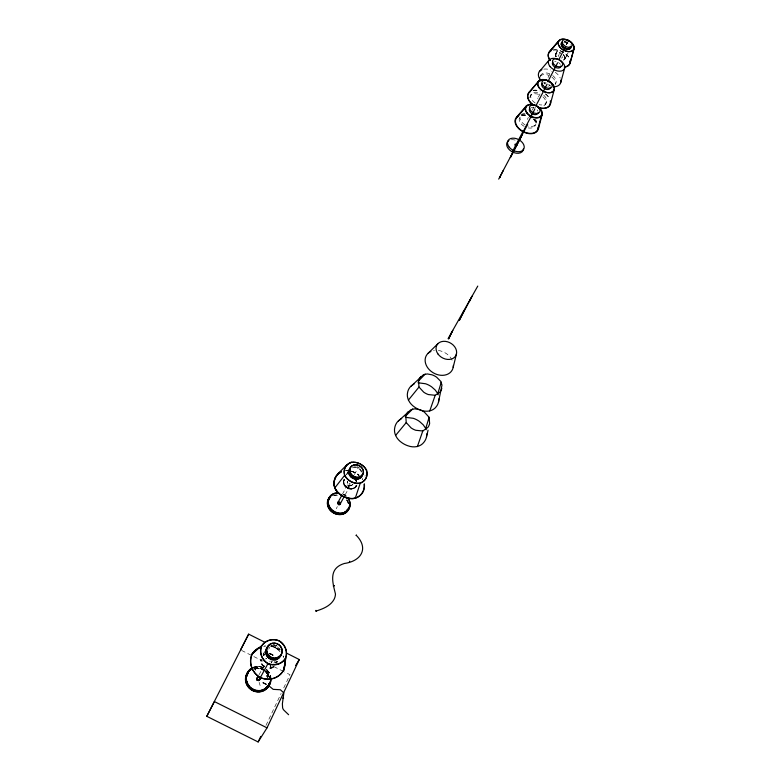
<?xml version="1.0" encoding="UTF-8"?>
<svg xmlns="http://www.w3.org/2000/svg" width="781" height="781" viewBox="0 0 781 781"><rect width="100%" height="100%" fill="white"/><g stroke="black" fill="none" stroke-linecap="round" stroke-linejoin="round"><path stroke-width="0.59" stroke-dasharray="3.9 2.93" d="M267.756 675.545L267.942 677.547M365 476.166L365.186 475.502M344.284 479.651L344.06 480.159L344.411 479.417M265.979 725.412L281.121 693.44M283.737 687.934L290.005 674.696L284.626 672.002M347.506 487.803L348.922 484.942M347.828 487.969L349.244 485.099M336.26 508.782L337.353 506.576M540.042 76.665L540.862 75.093M530.338 96.043L531.148 94.472M555.525 54.104L558.171 49.037M555.76 54.221L558.356 49.242M548.057 77.544L551.308 71.354M538.421 97.01L540.052 93.905M567.397 42.77L566.352 44.751L567.719 42.125L566.205 44.859M527.312 119.415L528.405 117.345M532.222 110.101L533.862 106.997M567.875 52.903L564.809 58.673M564.946 58.975L568.168 52.923M346.413 474.536L348.57 470.504M555.106 84.446L555.935 82.884M344.128 479.573L344.245 479.339A6.853 5.857 28.5 0 0 347.555 488.115A6.853 5.857 28.5 0 0 356.468 485.45M346.686 474.789L348.814 470.826M535.141 108.11L535.512 107.417M545.353 104.469L546.475 102.379M528.268 127.938A8.767 5.809 28.1 0 0 534.956 125.887L536.059 123.818M342.39 494.275L348.521 482.98M354.349 474.623L358.128 467.692M347.555 488.115L350.239 483.185M345.163 494.822L350.757 484.571M275.176 647.224L276.435 645.165M356.175 485.723L355.628 486.592L356.077 485.919M356.312 485.85L356.243 485.997M263.051 654.439L264.681 651.491M255.289 669.171L255.709 670.186L255.319 669.18L254.811 669.727M263.382 654.663L264.447 652.74M268.703 649.167L269.787 647.234M258.989 674.804L264.925 664.299M271.954 660.785A3.397 3.222 31.4 0 1 271.368 662.874L271.593 662.522M352.846 484.298L352.924 484.161A3.065 2.626 28.5 0 1 348.951 484.952A3.065 2.626 28.5 0 1 347.506 481.281L347.457 481.369A3.065 2.616 28.5 0 0 349.039 485.108A3.065 2.616 28.5 0 0 352.934 484.142M273.887 663.206L275.537 660.355M267.024 676.561L267.532 676.405L267.034 676.58C266.204 674.384 269.416 675.799 268.605 677.732M267.766 675.419L266.731 675.77M276.103 663.108L277.216 661.204M276.464 663.294L277.597 661.351M271.515 662.649L271.388 662.835A3.397 3.222 31.4 0 0 272.003 660.911M356.107 486.221L355.951 486.446M269.386 677.566A11.959 11.461 32 0 0 253.932 668.712L258.296 668.253M262.738 667.267L257.935 666.378L253.464 667.247A12.681 12.145 32 0 1 263.851 667.784L262.738 667.267L263.226 667.491M266.555 684.146L261.03 681.364M266.292 684.361L261.674 682.038A27.843 11.705 25.9 0 1 260.883 681.637L260.649 681.51M266.292 684.693L260.747 681.901M271.29 645.487L279.91 649.812M241.602 650.446L263.109 661.224M273.867 666.613L283.552 671.465M343.484 494.266L344.46 494.812M345.378 495.437L346.247 496.13M266.35 669.415L267.043 670.03M266.907 669.864L269.816 673.788L270.89 677.264M266.712 672.47L269.279 677.303M269.982 663.879L271.3 667.648M269.611 663.996L270.929 667.755M266.741 675.731L267.571 678.064M260.112 685.523L259.126 682.291M333.936 495.164A10.768 9.323 28.4 0 1 334.619 494.959M347.106 499.889A10.768 9.323 28.4 0 1 348.609 503.159M343.464 494.295A11.471 9.928 28.4 0 1 346.159 496.101M343.435 494.373A11.207 9.704 28.4 0 1 346.061 496.14M333.829 495.3A10.758 9.323 28.4 0 1 335.059 494.969M346.949 499.869A10.758 9.323 28.4 0 1 348.511 503.13M521.718 115.227A12.145 8.064 28.1 0 1 526.15 115.51M533.169 118.849A12.145 8.064 28.1 0 1 537.387 124.003M521.542 114.914A12.564 8.347 28.1 0 1 526.365 115.256M534.126 119.259A12.564 8.347 28.1 0 1 537.621 123.691M511.33 139.77A8.942 6.043 28.1 0 1 515.372 140.15M530.953 107.778A4.735 3.114 28.1 0 1 537.933 111.175M544.718 83.987A12.105 7.742 28.1 0 1 544.006 83.499M543.801 69.148A12.105 7.742 28.1 0 1 550.722 69.939M555.262 72.291A12.105 7.742 28.1 0 1 560.28 78.149M537.875 98.601A1.015 0.654 28.1 0 1 537.933 97.986M542.902 96.795A8.62 5.613 28.1 0 1 542.092 106.421M529.869 97.752A8.62 5.613 28.1 0 1 539.29 94.599M543.732 95.233A8.63 5.613 28.1 0 1 546.407 102.526A8.63 5.613 28.1 0 1 539.095 104.683M535.18 103.004A8.63 5.613 28.1 0 1 531.07 94.618A8.63 5.613 28.1 0 1 540.11 93.037M554.627 61.426A4.559 2.88 28.1 0 1 556.072 61.514M558.425 62.47A4.559 2.88 28.1 0 1 560.348 64.384M533.726 119.288A8.767 5.809 28.1 0 1 534.956 125.887M524.236 126.434A8.767 5.809 28.1 0 1 519.238 118.487A8.767 5.809 28.1 0 1 526.482 115.11M535.512 119.093A8.776 5.809 28.1 0 1 527.927 126.092M525.066 124.872A8.776 5.809 28.1 0 1 520.019 117.111M521.444 114.612A8.776 5.809 28.1 0 1 525.047 113.382M543.82 82.747A4.637 2.987 28.1 0 1 546.173 82.942M548.74 84.338A4.637 2.987 28.1 0 1 550.039 85.959M532.964 90.45A12.174 7.927 28.1 0 1 538.412 90.616M545.441 93.964A12.174 7.927 28.1 0 1 549.697 99.089M533.198 90.293A12.32 8.015 28.1 0 1 540.257 91.055M545.577 93.954A12.32 8.015 28.1 0 1 549.678 98.796M553.212 50.072A11.774 7.41 28.1 0 1 569.388 58.438M553.436 49.925A11.91 7.498 28.1 0 1 569.652 58.78M564.243 41.93A5.086 3.163 28.1 0 1 569.925 44.868M563.179 54.758A5.037 3.173 28.1 0 1 563.218 60.039M555.867 56.535A5.037 3.173 28.1 0 1 560.348 53.176M563.374 60.225A5.311 3.339 28.1 0 0 563.335 54.66A4.911 3.085 28.1 0 1 563.267 59.746A5.037 3.173 28.1 0 0 563.277 54.563M555.642 56.535A5.311 3.339 28.1 0 1 560.358 53.001M564.253 41.539A5.35 3.329 28.1 0 1 570.228 44.644M556.17 56.72A5.037 3.173 28.1 0 1 560.446 52.991M562.281 56.564A2.255 1.416 28.1 0 1 561.314 58.077M558.395 56.564A2.255 1.416 28.1 0 1 559.44 54.807M556.248 56.662A4.911 3.085 28.1 0 1 560.338 53.049M548.457 86.759A8.484 5.438 28.1 0 1 547.891 86.642M540.403 76.138A8.484 5.438 28.1 0 1 548.818 75.318M551.933 77.114A8.484 5.438 28.1 0 1 555.311 83.84M552.753 75.552A8.493 5.438 28.1 0 1 555.203 83.967M550.4 85.354A8.493 5.438 28.1 0 1 548.721 85.08M545.919 84.016A8.493 5.438 28.1 0 1 543.888 82.718M540.52 75.952A8.493 5.438 28.1 0 1 549.639 73.756M564.214 42.086A4.481 2.792 28.1 0 1 569.837 44.995M433.494 350.63A14.829 11.627 29.7 0 1 434.421 350.474M438.336 350.484A14.829 11.627 29.7 0 1 453.029 362.745M353.656 466.901A6.931 5.887 28.5 0 1 362.12 472.69M356.292 481.311A6.853 5.857 28.5 0 0 355.648 480.139A6.678 5.701 28.5 0 1 356.214 481.35A6.678 5.701 28.5 0 0 355.755 480.276M356.976 485.03A7.214 6.17 28.5 0 1 348.316 488.779A7.214 6.17 28.5 0 1 343.494 480.09M356.312 480.598A7.214 6.17 28.5 0 1 356.614 481.233M357.132 466.735A7.302 6.199 28.5 0 1 359.494 467.936M344.343 479.202A6.853 5.857 28.5 0 0 347.594 488.027A6.853 5.857 28.5 0 0 356.517 485.362A6.853 5.857 28.5 0 1 347.643 487.94A6.853 5.857 28.5 0 1 344.382 479.114M355.697 480.051A6.853 5.857 28.5 0 1 356.341 481.233A6.853 5.857 28.5 0 0 356.097 480.54M356.351 485.304A6.678 5.701 28.5 0 1 347.662 487.891A6.678 5.701 28.5 0 1 344.489 479.3A6.678 5.701 28.5 0 0 347.779 487.842A6.678 5.701 28.5 0 0 356.409 485.196M352.329 467.868A6.111 5.194 28.5 0 1 361.496 472.505M345.641 470.748A16.87 14.448 28.5 0 1 347.457 470.748M351.489 471.421A16.87 14.448 28.5 0 1 359.084 475.551M362.462 479.466A16.87 14.448 28.5 0 0 362.257 479.153A16.889 14.468 28.5 0 0 362.179 478.948M345.514 470.709A16.889 14.468 28.5 0 1 347.584 470.709M351.304 471.324A16.889 14.468 28.5 0 1 359.016 475.434M346.569 470.426A17.075 14.614 28.5 0 1 347.623 470.455M351.382 471.07A17.075 14.614 28.5 0 1 359.182 475.229M362.169 478.499A17.075 14.614 28.5 0 1 362.755 479.368M350.523 483.976A1.377 1.181 28.5 0 1 349.039 483.224M334.073 495.427A10.446 9.05 28.4 0 1 336.816 494.939M346.852 500.016A10.446 9.05 28.4 0 1 348.551 504.526M333.702 495.779A10.387 9.001 28.4 0 1 337.636 495.203M346.461 499.908A10.387 9.001 28.4 0 1 348.433 505.873M270.119 660.97A1.533 1.445 31.4 0 1 269.748 661.907M263.597 646.424A18.705 17.748 31.8 0 1 265.638 646.121M270.47 646.307A18.705 17.748 31.8 0 1 275.01 647.654M280.096 651.881A18.705 17.748 31.2 0 0 274.961 647.634A18.724 17.768 31.2 0 1 280.194 651.91M283.161 656.821A18.705 17.748 31.2 0 1 283.318 657.202M264.534 645.926A18.929 17.953 31.8 0 1 265.413 645.809M271.319 646.131A18.929 17.953 31.8 0 1 275.137 647.342M275.117 647.332A18.929 17.963 31.2 0 1 280.096 651.374M283.054 655.796A18.929 17.963 31.2 0 1 283.591 657.016M283.2 656.753A18.724 17.768 31.2 0 1 283.366 657.163M271.3 645.897A6.795 6.404 31.2 0 1 280.213 651.559M273.594 666.593A7.605 7.205 31.4 0 1 267.649 668.116M264.749 666.994A7.605 7.205 31.4 0 1 261.166 659.603M263.636 655.2A7.605 7.205 31.4 0 1 264.818 654.429A7.605 7.205 31.4 0 0 263.597 655.269M269.562 653.707A7.605 7.205 31.4 0 1 274.199 656.313M276.035 662.171A7.605 7.205 31.4 0 1 275.908 662.893M265.852 658.9A3.397 3.222 31.4 0 1 266.506 658.246A3.397 3.222 31.4 0 0 265.794 658.969M273.038 666.759A7.4 7.019 31.4 0 1 267.522 667.892M264.779 666.789A7.4 7.019 31.4 0 1 261.352 659.691M263.519 655.562A7.4 7.019 31.4 0 1 264.759 654.673M269.328 653.863A7.4 7.019 31.4 0 1 273.701 656.06M275.869 661.917A7.4 7.019 31.4 0 1 275.683 662.962M273.555 666.662A7.605 7.205 31.4 0 1 267.61 668.185M264.056 666.623A7.605 7.205 31.4 0 1 261.127 659.681M269.523 653.785A7.605 7.205 31.4 0 1 273.633 655.845M275.996 662.239A7.605 7.205 31.4 0 1 275.859 662.962M273.662 644.999A7.703 7.263 31.2 0 1 280.311 649.548M273.819 666.964A8.005 7.585 31.4 0 1 267.561 668.565M263.822 666.915A8.005 7.585 31.4 0 1 260.737 659.613M263.334 654.976A8.005 7.585 31.4 0 1 264.574 654.166M269.572 653.404A8.005 7.585 31.4 0 1 274.443 656.147M276.425 660.785A8.005 7.585 31.4 0 1 276.24 663.069M272.979 644.442A8.113 7.644 31.2 0 1 274.551 644.559M254.02 668.643A11.9 11.403 32 0 1 269.465 677.742M253.796 668.331A12.369 11.852 32 0 1 262.299 668.78M265.315 670.557A12.369 11.852 32 0 1 269.845 677.791M253.757 667.96A12.662 12.135 32 0 1 263.285 668.79M266.233 670.82A12.662 12.135 32 0 1 270.187 677.635M266.809 669.815A12.681 12.145 32 0 1 270.919 677.517M253.659 667.394A12.398 11.861 32 0 1 263.793 667.931M266.682 669.913A12.398 11.861 32 0 1 270.695 677.43M253.962 668.741A11.9 11.403 32 0 1 262.641 669.395M265.647 671.387A11.9 11.403 32 0 1 269.347 677.557M254.909 668.751A11.549 11.061 32 0 1 269.123 677.801M254.557 668.985A11.549 11.061 32 0 1 262.738 669.883M265.608 671.894A11.549 11.061 32 0 1 268.908 677.42M254.557 669.053A11.49 11.012 32 0 1 262.699 669.952M265.56 671.953A11.49 11.012 32 0 1 268.84 677.459M256.07 666.544L255.514 666.632L256.969 666.437L256.07 666.544M259.702 666.505L259.155 666.427L260.6 666.662L259.702 666.505M268.82 672.119L268.547 671.699L269.308 672.89L268.82 672.119"/><path stroke-width="1.17" d="M316.471 611.367L316.373 610.81M438.873 398.857L438.61 401.629A18.685 14.985 29.8 0 1 436.286 406.667C432.742 411.538 426.026 412.173 420.715 410.181A18.666 14.956 29.9 0 1 414.516 407.038C409.693 403.826 406.13 398.027 407.662 392.111A18.685 14.985 30.1 0 1 410.084 387.112L423.448 374.734L427.256 373.933L431.942 374.802A14.751 11.744 29.9 0 1 436.589 377.164L440.748 381.353L441.978 385.092L438.444 402.313M426.807 433.865L426.524 436.755A19.095 15.649 30.3 0 1 424.112 442.017C420.51 447.064 413.618 447.884 408.121 445.844A19.076 15.61 30.5 0 1 401.785 442.632C396.797 439.303 393.253 433.26 394.854 427.168A19.095 15.64 30.6 0 1 397.363 421.945L410.884 409.703L414.789 408.824L419.592 409.674A15.083 12.271 30.5 0 1 424.337 412.085L429.12 417.298L429.628 423.527A15.064 12.242 30.3 0 1 427.803 427.49L422.794 430.975L415.834 430.292A15.044 12.213 30.4 0 1 411.031 427.842L406.227 422.57L405.788 416.312A15.064 12.242 30.6 0 1 407.672 412.368L408.385 411.558M349.419 561.812L349.712 561.236M258.814 679.411L258.794 679.665A3.602 1.064 75.2 0 0 258.814 680.515M316.383 610.937L315.993 610.381L316.139 611.425M333.292 586.062L334.161 585.506M283.806 670.391L285.817 658.315M426.524 436.755L428.066 430.185M453.185 367.304L456.514 353.686M356.361 535.014L356.156 535.454M537.972 128.767L541.78 114.377M538.304 129.138L542.141 114.7M550.38 104.058L554.305 89.512M366.474 470.758L366.66 470.074M560.719 82.601L564.683 68.093M569.935 63.212L573.889 48.9M570.101 63.124L574.103 48.637M426.172 429.716L425.733 428.457L429.12 417.298M438.229 394.864L437.79 393.644L441.275 382.221M355.189 498.463L360.168 483.419M417.357 446.605L422.794 430.975M429.726 411.001L435.193 395.293L440.054 391.994A14.732 11.715 29.8 0 0 441.812 388.196M258.657 680.085L257.33 680.261M471.109 297.903L459.316 320.405L463.973 310.545M472.134 296.077L469.371 301.583M451.945 331.857L448.587 338.944L452.795 330.363M264.827 642.246L248.661 634.143L206.789 716.304L258.14 741.95L260.756 736.434M258.14 741.95L267.014 727.853L299.299 659.545L286.373 653.053M514.318 149.581L510.354 157.616L518.379 142.318M518.35 142.367L521.171 136.655M531.07 116.545L532.681 113.284M543.478 91.357L545.226 87.804M555.594 66.746L547.911 81.614M565.219 47.211L558.845 59.561M568.304 40.934L568.07 41.344M522.167 134.762L519.736 139.574M534.751 109.213L532.369 113.909M547.071 84.211L544.738 88.79M557.595 62.841L555.311 67.322M339.091 503.149L338.417 504.487M503.296 170.414L499.674 177.638L500.494 176.076M515.87 144.915L512.356 151.924M268.293 685.318L273.174 689.359L280.379 689.75L283.854 692.923L282.38 703.788L282.605 707.684A11.754 4.774 25.2 0 0 283.669 709.949L288.619 714.722M240.528 649.909L248.661 634.143M206.789 716.304L214.404 701.563L267.014 727.853M536.088 105.464L543.498 91.328M523.094 131.774L531.168 116.349M515.558 145.559L523.211 131.081M498.688 179.113L527.653 124.423M530.348 117.043L532.183 113.626M337.939 502.495L341.834 495.31M340.116 504.057L344.597 495.847M260.229 677.781L267.834 663.87M257.447 679.275L257.418 679.841M448.089 338.69L477.777 286.08M295.579 665.607L299.299 659.545M258.472 679.997L257.515 679.997M334.659 488.076L344.509 475.502M408.365 400.145L418.987 387.054L418.528 381.04A14.732 11.715 30.1 0 1 420.334 377.272L421.027 376.501M395.528 435.525L406.227 422.57M549.453 51.839L558.815 40.719M549.092 52.259L559.05 40.661M549.336 52.171L554.305 46.294M539.368 71.569L549.141 60.059M529.02 92.383L538.48 81.341M528.893 92.744L538.724 81.273M516.505 117.228L526.218 106.001M516.856 117.462L526.579 106.236M350.649 462.742L351.138 462.215M418.255 381.265L425.215 374.04M405.212 416.439L412.7 408.961M337.734 473.94L346.959 464.754M428.115 353.295L438.17 343.435M398.32 420.881L401.698 418.45M411.011 386.097L414.281 383.793M251.736 654.322L261.293 646.024M334.278 585.779L333.663 586.062M257.584 678.972L257.115 679.851M316.188 611.015C322.973 608.907 330.461 605.949 334.053 599.378A15.581 14.126 31.9 0 0 335.469 594.029C332.433 581.913 328.391 568.314 344.431 563.462C360.939 561.217 369.267 548.545 356.214 535.258M435.193 395.293L428.408 394.561A14.712 11.686 29.9 0 1 423.712 392.169L418.987 387.054M405.495 417.327L413.276 418.304A19.115 15.679 30.5 0 1 419.514 421.476L423.234 424.835L425.733 428.457M417.981 382.749L425.577 383.764A18.705 15.015 30 0 1 431.678 386.878L435.329 390.139L437.79 393.644M340.135 503.364A1.396 1.211 28.4 0 1 338.593 504.79M337.812 502.691A1.396 1.211 28.4 0 1 338.534 502.359M348.355 508.519A10.768 9.323 28.4 0 1 334.327 512.687A10.768 9.323 28.4 0 1 329.191 498.844M349.058 507.494A11.188 9.694 28.4 0 1 333.731 512.971A11.188 9.694 28.4 0 1 330.041 497.136M349.517 504.565A11.451 9.919 28.4 0 1 341.326 514.533A11.451 9.919 28.4 0 1 328.313 507.445A11.451 9.919 28.4 0 1 332.267 495.164M347.809 497.839A11.471 9.928 28.4 0 1 343.933 512.941A11.471 9.928 28.4 0 1 328.235 504.389A11.471 9.928 28.4 0 1 338.837 492.957A11.207 9.704 28.4 0 0 328.557 504.233A11.207 9.704 28.4 0 0 343.884 512.59A11.207 9.704 28.4 0 0 347.682 497.839M348.746 507.191A10.817 9.372 28.4 0 1 334.229 512.863A10.817 9.372 28.4 0 1 329.992 497.722M340.233 502.378A1.416 1.22 28.4 0 1 339.696 504.253A1.416 1.22 28.4 0 1 337.802 503.062A1.416 1.22 28.4 0 1 339.325 501.802M538.138 127.596A12.145 8.064 28.1 0 1 522.694 131.237A12.145 8.064 28.1 0 1 518.106 116.418M538.47 126.366A12.564 8.347 28.1 0 1 522.694 131.569A12.564 8.347 28.1 0 1 518.799 115.617M529.674 116.408A12.564 8.347 28.1 0 1 532.017 117.687M523.416 148.878A8.942 6.043 28.1 0 1 511.799 151.621A8.942 6.043 28.1 0 1 508.939 140.512M538.109 112.864A4.735 3.114 28.1 0 1 532.222 113.831A4.735 3.114 28.1 0 1 529.928 108.403M516.641 144.641A1.054 0.713 28.1 0 1 516.309 145.705A1.054 0.713 28.1 0 1 514.913 144.856A1.054 0.713 28.1 0 1 515.841 144.153M560.836 80.023A12.105 7.742 28.1 0 1 553.378 86.789M540.93 80.716A12.105 7.742 28.1 0 1 541.887 69.675M560.826 66.014A4.559 2.88 28.1 0 1 555.457 67.4A4.559 2.88 28.1 0 1 552.909 62.138M550.38 87.16A4.637 2.987 28.1 0 1 544.884 88.868A4.637 2.987 28.1 0 1 542.483 83.313M550.322 100.925A12.174 7.927 28.1 0 1 538.734 107.661M533.677 105.25A12.174 7.927 28.1 0 1 530.377 91.445M550.527 101.384A12.32 8.015 28.1 0 1 538.802 107.778M533.306 105.103A12.32 8.015 28.1 0 1 530.67 91.133M570.14 61.006A11.774 7.41 28.1 0 1 564.331 66.99M550.068 60.196A11.774 7.41 28.1 0 1 550.742 50.97M570.208 60.606A11.91 7.498 28.1 0 1 564.39 67.088M550.205 60.547A11.91 7.498 28.1 0 1 551.015 50.677M570.647 46.372A5.086 3.163 28.1 0 1 564.595 48.451A5.086 3.163 28.1 0 1 562.632 42.223M571.057 46.596A5.35 3.329 28.1 0 1 564.39 48.276A5.35 3.329 28.1 0 1 562.554 41.852M540.227 80.941A8.484 5.438 28.1 0 1 539.71 77.524M570.306 46.372A4.481 2.792 28.1 0 1 565.053 47.895A4.481 2.792 28.1 0 1 562.681 42.633M453.361 365.391A14.829 11.627 29.7 0 1 432.889 372.596A14.829 11.627 29.7 0 1 430.897 351.46M362.189 474.516A6.931 5.887 28.5 0 1 352.914 478.265A6.931 5.887 28.5 0 1 350.298 468.502M362.648 474.516A7 5.936 28.5 0 1 350.933 473.657A7 5.936 28.5 0 1 356.204 464.822A7 5.936 28.5 0 1 362.648 474.516A7.302 6.199 28.5 0 1 352.875 478.372A7.302 6.199 28.5 0 1 350.122 468.092M360.744 476.098A6.111 5.194 28.5 0 1 352.983 477.162A6.111 5.194 28.5 0 1 350.21 469.937M364.141 484.493A16.86 14.429 28.3 0 1 354.964 498.239A16.85 14.409 28.5 0 1 334.951 488.086A16.86 14.429 28.6 0 1 340.985 472.036M364.336 483.761A17.065 14.595 28.3 0 1 355.13 498.327A17.045 14.575 28.5 0 1 334.795 488.037A17.055 14.595 28.6 0 1 341.053 471.685M366.396 470.064A13.101 11.129 28.3 0 1 360.07 483.058A13.092 11.11 28.5 0 1 344.851 475.346A13.101 11.129 28.6 0 1 351.304 462.42A13.111 11.139 28.5 0 1 366.406 470.084A13.277 11.276 28.4 0 1 360.1 483.293A13.267 11.266 28.5 0 1 344.646 475.453A13.277 11.276 28.6 0 1 351.206 462.342A13.287 11.295 28.5 0 1 366.523 470.113M355.023 498.268A16.87 14.429 28.5 0 1 334.903 488.096A16.879 14.448 28.6 0 1 341.092 471.929M340.106 502.72A1.347 1.162 28.4 0 1 339.676 504.389A1.347 1.162 28.4 0 1 337.851 503.667A1.347 1.162 28.4 0 1 338.544 502.105M328.391 502.046A10.446 9.05 28.4 0 0 335.469 512.892A10.446 9.05 28.4 0 0 347.496 509.554A10.446 9.05 28.4 0 1 335.244 513.029A10.446 9.05 28.4 0 1 328.371 501.773M259.663 677.937A1.484 1.425 32 0 1 259.165 680.036A1.484 1.425 32 0 1 257.095 679.167A1.484 1.425 32 0 1 258.179 677.312M284.577 662.786A18.705 17.748 31.2 0 1 283.376 670.293M259.683 647.634A18.724 17.768 31.8 0 0 252.019 654.576A18.705 17.729 31.7 0 0 260.346 677.547A18.705 17.738 31.2 0 0 283.425 670.303A18.724 17.768 31.2 0 0 284.587 662.22M267.903 663.723A14.741 13.892 30.9 0 0 285.67 658.227A14.761 13.921 31 0 0 279.129 640.762M284.733 661.253A18.929 17.963 31.2 0 1 283.649 670.323A18.91 17.924 31.2 0 1 260.288 677.625A18.91 17.924 31.7 0 1 251.892 654.39M268.02 663.489A14.546 13.707 30.9 0 0 285.524 658.071A14.556 13.736 31 0 0 279.081 640.859A14.556 13.736 31.5 0 0 261.664 646.131A14.546 13.707 31.5 0 0 268.039 663.499M267.922 663.733A14.741 13.892 31.5 0 1 261.459 646.092M261.45 646.112A14.761 13.921 31.5 0 1 279.149 640.771M251.882 654.4A18.929 17.953 31.8 0 1 259.917 647.254M278.934 656.304A6.795 6.404 31.2 0 1 266.897 651.725M280.35 655.786A7.703 7.263 31.2 0 1 268.937 658.051A7.703 7.263 31.2 0 1 268.43 646.58M281.326 654.332A8.113 7.644 31.2 0 1 268.527 658.002A8.113 7.644 31.2 0 1 270.148 645.008M259.751 678.572A1.542 1.474 32 0 1 258.765 680.466A1.542 1.474 32 0 1 256.842 679.333A1.542 1.474 32 0 1 258.013 677.547M269.22 683.424A11.9 11.403 32 0 1 252.927 689.906A11.9 11.403 32 0 1 248.173 672.88M269.972 682.038A12.369 11.852 32 0 1 251.14 689.545A12.369 11.852 32 0 1 251.453 669.346M270.314 681.989A12.662 12.135 32 0 1 250.672 689.408A12.662 12.135 32 0 1 252.126 668.595M271.007 678.386A12.681 12.145 32 0 1 261.332 690.775A12.681 12.145 32 0 1 246.913 682.926A12.681 12.145 32 0 1 251.912 667.989M270.782 678.289A12.398 11.861 32 0 1 261.323 690.394A12.398 11.861 32 0 1 247.235 682.721A12.398 11.861 32 0 1 252.117 668.126M269.103 683.687A11.9 11.403 32 0 1 252.868 690.013A11.9 11.403 32 0 1 248.016 673.124A11.959 11.461 32 0 0 252.839 690.082A11.959 11.461 32 0 0 269.142 683.726M259.702 677.508A1.562 1.494 32 0 1 259.448 679.821A1.562 1.494 32 0 1 257.164 679.05A1.562 1.494 32 0 1 258.286 677.029M257.017 690.785A11.549 11.061 32 0 0 267.043 686.782A11.49 11.012 32 0 1 260.698 690.736M248.709 685.884A11.549 11.061 32 0 1 246.757 681.432M267.668 685.923A11.549 11.061 32 0 1 258.062 691.019M247.753 684.634A11.549 11.061 32 0 1 246.669 681.608M247.792 684.634A11.49 11.012 32 0 1 246.718 681.618M259.087 679.499A1.269 1.211 32 0 1 258.814 680.642M256.637 679.9A1.269 1.211 32 0 1 257.535 678.591M283.054 698.058L283.63 698.107L283.064 698.029M548.526 81.097L548.213 81.732L548.526 81.097M527.204 113.069A8.747 5.75 28.1 0 0 541.262 115.568A8.747 5.75 28.1 0 0 532.74 104.761A8.747 5.75 28.1 0 0 527.204 113.069M526.98 113.284A9.177 6.033 28.1 0 0 541.692 115.695A9.177 6.033 28.1 0 0 532.535 104.429A9.177 6.033 28.1 0 0 526.98 113.284M509.202 147.16A8.952 6.053 28.1 0 0 523.621 149.396A8.952 6.053 28.1 0 0 514.757 138.266A8.952 6.053 28.1 0 0 509.202 147.16M530.533 110.551A5.721 3.749 28.1 0 0 539.7 112.073A5.721 3.749 28.1 0 0 534.009 105.044A5.721 3.749 28.1 0 0 530.533 110.551M550.156 66.658A8.835 5.584 28.1 0 0 564.233 69.138A8.835 5.584 28.1 0 0 555.34 58.468A8.835 5.584 28.1 0 0 550.156 66.658M553.583 64.022A5.506 3.475 28.1 0 0 562.359 65.584A5.506 3.475 28.1 0 0 556.814 58.936A5.506 3.475 28.1 0 0 553.583 64.022M539.476 88.146A8.991 5.789 28.1 0 0 553.846 90.596A8.991 5.789 28.1 0 0 544.826 79.642A8.991 5.789 28.1 0 0 539.476 88.146M542.961 85.461A5.604 3.602 28.1 0 0 551.913 87.003A5.604 3.602 28.1 0 0 546.309 80.179A5.604 3.602 28.1 0 0 542.961 85.461M539.417 88.097A8.874 5.711 28.1 0 0 553.641 90.723A8.874 5.711 28.1 0 0 544.943 79.857A8.874 5.711 28.1 0 0 539.417 88.097M559.801 47.094A8.571 5.34 28.1 0 0 573.469 49.769A8.571 5.34 28.1 0 0 564.995 39.421A8.571 5.34 28.1 0 0 559.801 47.094M559.86 47.133A8.689 5.408 28.1 0 0 573.674 49.642A8.689 5.408 28.1 0 0 564.888 39.216A8.689 5.408 28.1 0 0 559.86 47.133M563.228 44.537A5.408 3.368 28.1 0 0 571.838 46.118A5.408 3.368 28.1 0 0 566.371 39.616A5.408 3.368 28.1 0 0 563.228 44.537M437.975 353.998A10.846 8.435 29.7 0 0 455.733 355.804A10.846 8.435 29.7 0 0 445.307 341.365A10.846 8.435 29.7 0 0 437.975 353.998M350.63 473.94A7.254 6.16 28.5 0 0 362.774 474.819A7.254 6.16 28.5 0 0 356.097 464.773A7.254 6.16 28.5 0 0 350.63 473.94M267.629 653.677A7.771 7.322 31.2 0 0 280.867 654.995A7.771 7.322 31.2 0 0 274.814 643.222A7.771 7.322 31.2 0 0 267.629 653.677M267.287 653.941A8.064 7.595 31.2 0 0 281.023 655.308A8.064 7.595 31.2 0 0 274.736 643.105A8.064 7.595 31.2 0 0 267.287 653.941"/></g></svg>
